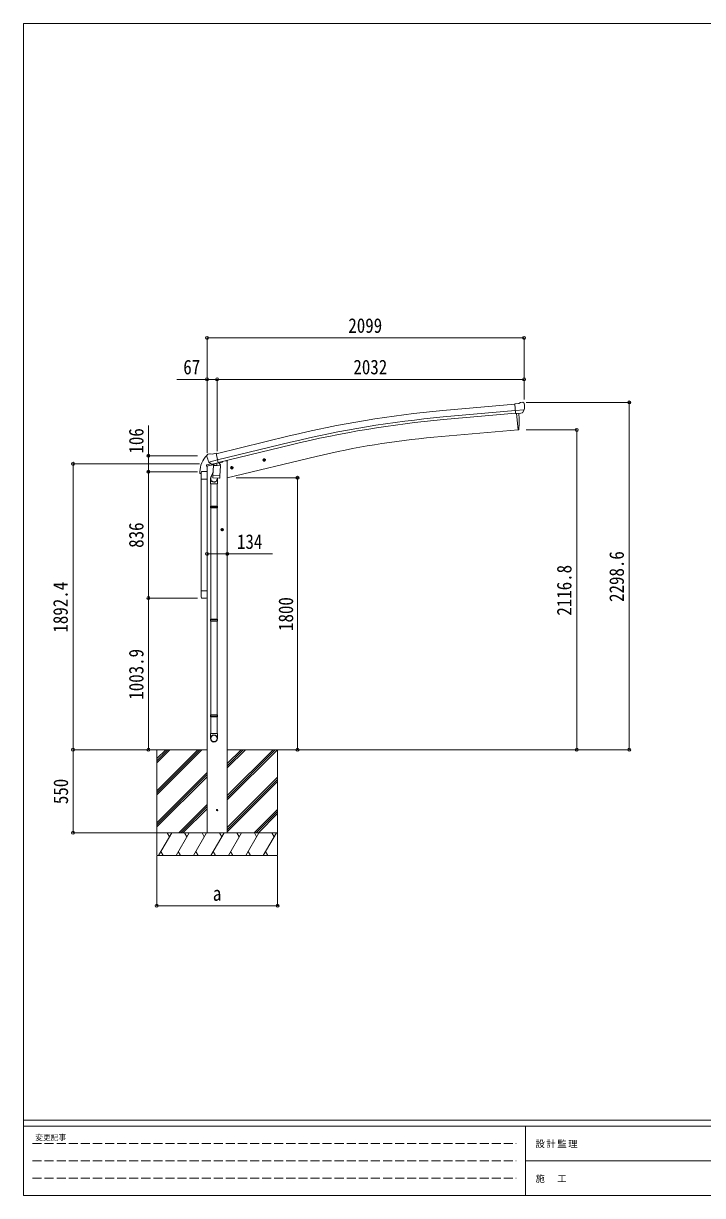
# Model space of a CAD drawing. Units: millimetres at full size. Extents: x -5590 to 5652, y -3902 to 3858.
# Drawn here: x -5590 to -1095, y -3902 to 3858 of the extents above; entities that cross this region are included whole.
import ezdxf
from ezdxf.enums import TextEntityAlignment as Align

# ---------------------------------------------------------------- set-up
doc = ezdxf.new("R2010")
doc.units = ezdxf.units.MM
doc.header["$LTSCALE"] = 20
doc.header["$PDMODE"] = 32
doc.header["$PDSIZE"] = 20
doc.linetypes.add('DASHED3', pattern=[4, 3, -1])
for name, color, linetype, lineweight in [('0-0_0', 7, 'Continuous', 9), ('0-1_本体', 4, 'Continuous', 9), ('0-2_部品', 7, 'Continuous', 9), ('0-A_寸法', 6, 'Continuous', 9), ('1-1_GLASS', 4, 'Continuous', 9), ('F-0_240', 7, 'Continuous', 9)]:
    doc.layers.add(name, color=color, linetype=linetype, lineweight=lineweight)
doc.styles.add('ＭＳ ゴシック', font='')
doc.styles.get('ＭＳ ゴシック').set_extended_font_data('MS Gothic')

msp = doc.modelspace()

# ---------------------------------------------------------------- linework, layer by layer
at = {"layer": '0-0_0'}
for p, q in [((-4375.24, -949.78), (-4725.52, -949.78)), ((-4708.24, -949.78), (-4708.24, -1649.78)), ((-4708.24, -1221.28), (-4436.74, -949.78)), ((-4708.24, -1235.43), (-4422.59, -949.78)), ((-4708.24, -1249.57), (-4408.45, -949.78)), ((-4708.24, -1009.15), (-4648.87, -949.78)), ((-4708.24, -1023.3), (-4634.73, -949.78)), ((-4708.24, -1037.44), (-4620.58, -949.78)), ((-4241.24, -949.78), (-2231.89, -949.78)), ((-4241.24, -1282.05), (-3908.97, -949.78)), ((-4241.24, -1253.76), (-3937.26, -949.78)), ((-4241.24, -1267.9), (-3923.12, -949.78)), ((-4241.24, -1069.92), (-4121.11, -949.78)), ((-4241.24, -1055.77), (-4135.25, -949.78)), ((-4241.24, -1041.63), (-4149.39, -949.78)), ((-3908.24, -949.78), (-3908.24, -1649.78)), ((-4708.24, -1433.42), (-4375.24, -1100.42)), ((-4708.24, -1447.56), (-4375.24, -1114.56)), ((-4708.24, -1461.7), (-4375.24, -1128.7)), ((-4241.24, -1465.89), (-3908.24, -1132.9)), ((-4241.24, -1480.03), (-3908.24, -1147.04)), ((-4241.24, -1494.18), (-3908.24, -1161.18)), ((-4562.47, -1499.78), (-4375.24, -1312.55)), ((-4548.33, -1499.78), (-4375.24, -1326.69)), ((-4534.19, -1499.78), (-4375.24, -1340.83)), ((-4063, -1499.78), (-3908.24, -1345.03)), ((-4048.85, -1499.78), (-3908.24, -1359.17)), ((-4034.71, -1499.78), (-3908.24, -1373.31)), ((-3908.24, -1499.78), (-4708.24, -1499.78)), ((-4695.53, -1649.78), (-4608.93, -1499.78)), ((-4623.93, -1525.77), (-4638.94, -1499.78)), ((-4580.06, -1649.78), (-4493.46, -1499.78)), ((-4508.46, -1525.77), (-4523.47, -1499.78)), ((-4464.59, -1649.78), (-4377.99, -1499.78)), ((-4392.99, -1525.77), (-4407.99, -1499.78)), ((-4349.12, -1649.78), (-4262.52, -1499.78)), ((-4277.52, -1525.77), (-4292.52, -1499.78)), ((-4233.65, -1649.78), (-4147.05, -1499.78)), ((-4162.05, -1525.77), (-4177.05, -1499.78)), ((-4118.18, -1649.78), (-4031.58, -1499.78)), ((-4061.58, -1499.78), (-4046.58, -1525.77)), ((-4002.71, -1649.78), (-3916.11, -1499.78)), ((-3946.11, -1499.78), (-3931.11, -1525.77)), ((-4680.54, -1623.8), (-4665.54, -1649.78)), ((-4565.07, -1623.8), (-4550.07, -1649.78)), ((-4449.6, -1623.8), (-4434.6, -1649.78)), ((-4334.13, -1623.8), (-4319.13, -1649.78)), ((-4218.66, -1623.8), (-4203.66, -1649.78)), ((-4103.19, -1623.81), (-4088.19, -1649.78)), ((-3987.72, -1623.81), (-3972.72, -1649.78)), ((-4708.24, -1649.78), (-3908.24, -1649.78))]:
    msp.add_line(p, q, dxfattribs=at)
at = {"layer": '0-1_本体'}
for p, q in [((-2338.4, 1338.57), (-2815.34, 1295.52)), ((-2334.7, 1295.73), (-2811.48, 1252.74)), ((-2333.17, 1278.76), (-2809.95, 1235.76)), ((-2325.87, 1276.14), (-2316.32, 1167.01)), ((-2316.32, 1167.01), (-2874.19, 1118.2)), ((-4315.2, 1009.81), (-3832.27, 1127.12)), ((-4305.17, 968.05), (-3822.13, 1085.38)), ((-4301.19, 951.48), (-3818.11, 1068.81)), ((-4241.24, 963.22), (-4252.86, 963.22)), ((-4241.24, 850.1), (-3652.46, 991.45)), ((-4241.24, 963.22), (-4241.24, -1499.78)), ((-4375.24, 927.11), (-4375.24, -1499.78))]:
    msp.add_line(p, q, dxfattribs=at)
msp.add_lwpolyline([(-2325.87, 1276.14), (-2316.32, 1167.01), (-2313.77, 1167.32)], dxfattribs=at)
for centre, radius, start, end in [((-2190.74, -5630.93), 6954.55, 95.15276, 103.65276), ((-2190.74, -5630.93), 6911.6, 95.15276, 103.65276), ((-3009.23, 1221.82), 700, 355.76043, 4.54658), ((-2190.74, -5630.93), 6894.55, 95.15276, 103.65276), ((-2314.14, 1170.3), 3, 277, 355.76043), ((-2410.51, -4181.61), 5320.05, 95, 103.5)]:
    msp.add_arc(centre, radius, start, end, dxfattribs=at)
at = {"layer": '0-2_部品'}
for p, q in [((-2311.98, 1342.51), (-2338.54, 1340.19)), ((-2332.89, 1275.53), (-2338.54, 1340.19)), ((-2311.98, 1342.51), (-2300.26, 1349.28)), ((-2285.35, 1350.87), (-2299.02, 1349.67)), ((-2276.22, 1345.11), (-2281.7, 1349.71)), ((-2275.16, 1343.07), (-2275.04, 1341.73)), ((-2275.68, 1300.22), (-2334.6, 1295.07)), ((-2322.92, 1276.4), (-2332.89, 1275.53)), ((-2289.32, 1279.34), (-2297.02, 1278.67)), ((-2286.93, 1280.74), (-2276, 1299.68)), ((-4369.35, 1005.65), (-4356.17, 1008.82)), ((-4341.61, 1006.14), (-4354.87, 1008.84)), ((-4341.61, 1006.14), (-4315.68, 1012.37)), ((-4377.79, 926.49), (-4335.09, 936.75)), ((-4377.79, 933.38), (-4377.79, 926.49)), ((-4376.67, 994.83), (-4376.39, 993.68)), ((-4372.45, 1003.4), (-4376.31, 997.11)), ((-4349.29, 942.59), (-4375.49, 936.3)), ((-4362.61, 954.52), (-4305.11, 968.33)), ((-4345.76, 939.61), (-4362.14, 954.1)), ((-4343.05, 939.04), (-4335.53, 940.85)), ((-4342.22, 939.15), (-4340.69, 939.52)), ((-4340.69, 939.52), (-4303.98, 948.33)), ((-4338.85, 939.29), (-4338.9, 938.55)), ((-4338.14, 937.51), (-4312.33, 931.07)), ((-4331.23, 932.16), (-4335.9, 865.32)), ((-4285.54, 928.97), (-4331.23, 932.16)), ((-4329.45, 935.34), (-4329.68, 932.05)), ((-4309.93, 946.5), (-4310.96, 931.9)), ((-4303.98, 948.33), (-4302.45, 948.7)), ((-4300.9, 950.8), (-4299.96, 950.73)), ((-4299.96, 950.73), (-4286.64, 935.42)), ((-4295.96, 946.14), (-4277.07, 950.68)), ((-4286.64, 935.42), (-4287.08, 929.07)), ((-4273.24, 958.85), (-4273.24, 955.54)), ((-4006.21, 965.66), (-3986.76, 970.32)), ((-4001.65, 973.43), (-4003.78, 966.24)), ((-3994.35, 975.19), (-4001.65, 973.43)), ((-3994.15, 958.27), (-3998.82, 977.71)), ((-3989.19, 969.74), (-3994.35, 975.19)), ((-3991.32, 962.55), (-3989.19, 969.74)), ((-4334.17, 890.09), (-4348.86, 851.54)), ((-4336.76, 852.86), (-4335.89, 865.32)), ((-4290.21, 862.13), (-4335.9, 865.32)), ((-4290.23, 862.13), (-4291.11, 849.43)), ((-4290.21, 862.13), (-4285.54, 928.97)), ((-4220.13, 914.3), (-4200.68, 918.97)), ((-4215.57, 922.08), (-4217.7, 914.88)), ((-4208.27, 923.83), (-4215.57, 922.08)), ((-4208.07, 906.91), (-4212.74, 926.36)), ((-4203.11, 918.38), (-4208.27, 923.83)), ((-4205.24, 911.19), (-4203.11, 918.38)), ((-4352.23, 809.46), (-4352.23, 843.81)), ((-4306.23, 809.46), (-4352.23, 809.46)), ((-4350.23, 809.46), (-4350.23, 662.76)), ((-4336.36, 851.5), (-4336.37, 851.5)), ((-4334.92, 850.72), (-4293.22, 847.8)), ((-4304.83, 848.62), (-4309.38, 837.29)), ((-4308.23, 809.46), (-4308.23, 662.76)), ((-4306.23, 844.11), (-4306.23, 809.46)), ((-4352.23, 660.76), (-4351.23, 662.76)), ((-4306.23, 660.76), (-4352.23, 660.76)), ((-4306.23, 652.76), (-4352.23, 652.76)), ((-4307.23, 662.76), (-4351.23, 662.76)), ((-4307.23, 650.76), (-4351.23, 650.76)), ((-4350.23, 650.76), (-4350.23, -86.43)), ((-4308.23, 650.76), (-4308.23, -86.43)), ((-4306.23, 660.76), (-4307.23, 662.76)), ((-4306.23, 652.76), (-4307.23, 650.76)), ((-4306.23, 660.76), (-4306.23, 652.76)), ((-4264.74, 506.72), (-4284.74, 506.72)), ((-4274.74, 514.22), (-4281.24, 510.47)), ((-4281.24, 510.47), (-4281.24, 502.96)), ((-4281.24, 502.96), (-4274.74, 499.21)), ((-4274.74, 496.72), (-4274.74, 516.72)), ((-4268.24, 510.47), (-4274.74, 514.22)), ((-4352.23, -88.43), (-4351.23, -86.43)), ((-4306.23, -88.43), (-4352.23, -88.43)), ((-4306.23, -96.43), (-4352.23, -96.43)), ((-4307.23, -86.43), (-4351.23, -86.43)), ((-4307.23, -98.43), (-4351.23, -98.43)), ((-4350.23, -98.43), (-4350.23, -841.62)), ((-4308.23, -98.43), (-4308.23, -841.62)), ((-4306.23, -88.43), (-4307.23, -86.43)), ((-4306.23, -96.43), (-4307.23, -98.43)), ((-4306.23, -88.43), (-4306.23, -96.43)), ((-4352.23, -721.62), (-4351.23, -719.62)), ((-4306.23, -721.62), (-4352.23, -721.62)), ((-4306.23, -729.62), (-4352.23, -729.62)), ((-4307.23, -719.62), (-4351.23, -719.62)), ((-4307.23, -731.62), (-4351.23, -731.62)), ((-4350.23, -731.62), (-4350.23, -841.62)), ((-4308.23, -731.62), (-4308.23, -841.62)), ((-4306.23, -721.62), (-4307.23, -719.62)), ((-4306.23, -729.62), (-4307.23, -731.62)), ((-4306.23, -721.62), (-4306.23, -729.62)), ((-4352.23, -875.76), (-4352.23, -841.62)), ((-4306.23, -841.62), (-4352.23, -841.62)), ((-4306.23, -875.76), (-4306.23, -841.62))]:
    msp.add_line(p, q, dxfattribs=at)
for points in [[(-2322.92, 1276.4), (-2322.65, 1276.33), (-2297.28, 1278.55), (-2297.02, 1278.67)], [(-2275.61, 1300.86), (-2275.89, 1299.87), (-2276, 1299.68)], [(-4310.25, 946.92), (-4300.53, 949.25), (-4315.68, 1012.37)], [(-4362.88, 955.1), (-4362.3, 954.25), (-4362.14, 954.1)], [(-4310.25, 946.92), (-4310.49, 946.77), (-4335.25, 940.82), (-4335.53, 940.85)], [(-4003.78, 966.24), (-3998.62, 960.79), (-3991.32, 962.55)], [(-4217.7, 914.88), (-4212.54, 909.44), (-4205.24, 911.19)], [(-4352.23, 660.76), (-4352.23, 652.76), (-4351.23, 650.76)], [(-4274.74, 499.21), (-4268.24, 502.96), (-4268.24, 510.47)], [(-4352.23, -88.43), (-4352.23, -96.43), (-4351.23, -98.43)], [(-4352.23, -721.62), (-4352.23, -729.62), (-4351.23, -731.62)]]:
    msp.add_lwpolyline(points, dxfattribs=at)
for centre, radius in [((-3996.48, 967.99), 8.5), ((-3996.48, 967.99), 7.7), ((-3996.48, 967.99), 6.5), ((-4210.41, 916.63), 8.5), ((-4210.41, 916.63), 7.7), ((-4210.41, 916.63), 6.5), ((-4274.74, 506.72), 8.5), ((-4274.74, 506.72), 7.7), ((-4274.74, 506.72), 6.5)]:
    msp.add_circle(centre, radius, dxfattribs=at)
at = {"layer": '0-2_部品', "color": 4}
msp.add_circle((-4308.24, -1349.78), 4.5, dxfattribs=at)
at = {"layer": '0-2_部品'}
for centre, radius, start, end in [((-2298.76, 1346.68), 3, 95, 120), ((-2284.92, 1345.88), 5, 50.00648, 94.99352), ((-2476.67, 1324.09), 202.4, 353.4085, 5), ((-4355.47, 1005.9), 3, 78.5, 103.5), ((-4374.79, 933.38), 3, 103.5, 180), ((-4179.59, 1040.93), 202.4, 193.5, 205.09125), ((-4368.19, 1000.79), 5, 103.5, 148.5), ((-4342.33, 939.64), 0.5, 248.23754, 283.5), ((-4339.35, 939.32), 0.5, 356, 103.5), ((-4337.9, 938.48), 1, 176, 256), ((-4311.98, 932.04), 1.03, 250.03897, 351.96569), ((-4309.34, 946.42), 0.604, 100.59842, 172.20595), ((-4302.57, 949.18), 0.5, 283.5, 318.76246), ((-4278.24, 955.54), 5, 283.5, 0), ((-4322.23, 843.81), 30, 177.45142, 180), ((-4334.82, 852.69), 1.95, 175.04017, 217.47766), ((-4334.78, 852.71), 2, 217.40962, 266), ((-4293.08, 849.8), 2, 266, 349.46843)]:
    msp.add_arc(centre, radius, start, end, dxfattribs=at)
for centre, major_axis, ratio, start_param, end_param in [((-2270.83, 1347.12), (-15.35, 3.44), 0.101033, 5.9751426, 5.9753737), ((-2278.15, 1342.82), (2.71, -1.31), 0.997474, 0.5366567, 1.3225652), ((-2289.59, 1282.33), (1.62, -2.54), 0.997631, 5.8041905, 5.8929484), ((-2289.66, 1282.44), (-3.5, 2.17), 0.650902, 2.1145521, 2.1873627), ((-2289.53, 1282.25), (1.62, -2.54), 0.997631, 5.965759, 6.7621801), ((-4373.75, 995.54), (-1.57, -2.57), 0.99628, 4.712389, 5.4996506), ((-4343.77, 941.87), (-0.73, -2.92), 0.997631, 5.8041905, 6.6006116), ((-4343.72, 942.09), (2.63, 3.16), 0.650902, 4.0958226, 4.1686332), ((-4343.75, 941.97), (-0.73, -2.92), 0.997631, 0.3902369, 0.4789948), ((-4329.23, 844.11), (23, 0), 0.996195, 2.3585569, 6.3253237), ((-4329.23, 844.11), (21, 0), 0.996195, 2.7786684, 5.9512394), ((-4329.23, -874.02), (-23, 0), 0.996195, 3.1415927, 6.2831853), ((-4329.23, -875.76), (-23, 0), 0.996195, 3.1415927, 6.2831853), ((-4329.23, -875.76), (0, -23.43), 0.981806, 4.712389, 7.8539816)]:
    msp.add_ellipse(centre, major_axis=major_axis, ratio=ratio, start_param=start_param, end_param=end_param, dxfattribs=at)
msp.add_ellipse((-4329.23, -875.76), major_axis=(21, 0), ratio=0.996195, dxfattribs=at)
at = {"layer": '0-A_寸法'}
for p, q in [((-4375.24, 1776.67), (-4375.24, 1502.05)), ((-2276.24, 1776.67), (-4375.24, 1776.67)), ((-2276.24, 1776.67), (-2276.24, 1502.05)), ((-4375.24, 1502.05), (-4575.24, 1502.05)), ((-4375.24, 1502.05), (-4375.24, 1014.49)), ((-4375.24, 1502.05), (-4308.24, 1502.05)), ((-4308.24, 1502.05), (-4308.24, 1025.62)), ((-4308.24, 1502.05), (-2276.24, 1502.05)), ((-2276.24, 1502.05), (-2276.24, 1368.37)), ((-1580.64, 1348.77), (-2262.06, 1348.77)), ((-1580.64, -949.78), (-1580.64, 1348.77)), ((-4762.67, 996.1), (-4762.67, 1196.1)), ((-1927.75, 1167.01), (-2262.06, 1167.01)), ((-1927.75, -949.78), (-1927.75, 1167.01)), ((-5262.08, 942.62), (-4425.96, 942.62)), ((-5262.08, 942.62), (-5262.08, -949.78)), ((-4762.67, 996.1), (-4437.4, 996.1)), ((-4762.67, 996.1), (-4762.67, 890.1)), ((-4762.67, 890.1), (-4437.4, 890.1)), ((-4762.67, 890.1), (-4762.67, 54.1)), ((-3776.23, 850.2), (-4181.69, 850.2)), ((-3776.23, -949.78), (-3776.23, 850.2)), ((-4375.24, 346.27), (-4241.24, 346.27)), ((-4241.24, 346.27), (-3941.24, 346.27)), ((-4762.67, 54.1), (-4437.4, 54.1)), ((-4762.67, -949.78), (-4762.67, 54.1)), ((-5262.08, -949.78), (-4708.24, -949.78)), ((-5262.08, -1499.78), (-5262.08, -949.78)), ((-4762.67, -949.78), (-4437.4, -949.78)), ((-3776.23, -949.78), (-4213.89, -949.78)), ((-1927.75, -949.78), (-2262.06, -949.78)), ((-1580.64, -949.78), (-2231.89, -949.78)), ((-5262.08, -1499.78), (-4708.24, -1499.78)), ((-4708.24, -1983.1), (-4708.24, -1655.65)), ((-3908.24, -1983.1), (-3908.24, -1655.65)), ((-3908.24, -1983.1), (-4708.24, -1983.1))]:
    msp.add_line(p, q, dxfattribs=at)
for p in [(-4375.24, 1776.67), (-2276.24, 1776.67), (-4375.24, 1502.05), (-4308.24, 1502.05), (-2276.24, 1502.05), (-1580.64, 1348.77), (-1927.75, 1167.01), (-5262.08, 942.62), (-4762.67, 996.1), (-4762.67, 890.1), (-3776.23, 850.2), (-4375.24, 346.27), (-4241.24, 346.27), (-4762.67, 54.1), (-5262.08, -949.78), (-4762.67, -949.78), (-3776.23, -949.78), (-1927.75, -949.78), (-1580.64, -949.78), (-5262.08, -1499.78), (-4708.24, -1983.1), (-3908.24, -1983.1)]:
    msp.add_point(p, dxfattribs=at)
at = {"layer": '1-1_GLASS'}
for p, q in [((-4421.74, 890.19), (-4421.74, 878.44)), ((-4421.24, 877.94), (-4414.98, 877.94)), ((-4414.48, 885.2), (-4414.48, 878.44)), ((-4414.24, 841.7), (-4414.24, 885.4)), ((-4408.74, 890.9), (-4379.74, 890.9)), ((-4408.48, 891.2), (-4375.24, 891.2)), ((-4374.24, 885.4), (-4374.24, 841.7)), ((-4374.24, 841.7), (-4414.24, 841.7)), ((-4413.24, 841.7), (-4413.24, 102.7)), ((-4413.24, 841.7), (-4413.24, 102.7)), ((-4375.24, 841.7), (-4375.24, 102.7)), ((-4375.24, 102.7), (-4375.24, 841.7)), ((-4414.24, 102.7), (-4414.24, 59)), ((-4374.24, 102.7), (-4414.24, 102.7)), ((-4374.24, 59), (-4374.24, 102.7)), ((-4408.74, 53.5), (-4379.74, 53.5))]:
    msp.add_line(p, q, dxfattribs=at)
for centre, radius, start, end in [((-4269.48, 890.19), 152.26, 135.14293, 180), ((-4373, 992.22), 6.95, 109.83581, 129.45641), ((-4421.24, 878.44), 0.5, 180, 270), ((-4414.98, 878.44), 0.5, 270, 0), ((-4408.48, 885.2), 6, 90, 180), ((-4408.74, 885.4), 5.5, 90, 180), ((-4379.74, 885.4), 5.5, 0, 90), ((-4408.74, 59), 5.5, 180, 270), ((-4379.74, 59), 5.5, 270, 0)]:
    msp.add_arc(centre, radius, start, end, dxfattribs=at)
at = {"layer": 'F-0_240', "color": 5}
for p, q in [((-5590.3, 3858.23), (-5590.3, -3901.77)), ((-5590.3, 3858.23), (5369.7, 3858.23)), ((-5590.3, -3401.77), (5369.7, -3401.77)), ((-5590.3, -3441.77), (3591.86, -3441.77)), ((-2268.14, -3441.77), (-2268.14, -3901.77)), ((-2268.14, -3671.77), (1831.86, -3671.77)), ((-5590.3, -3901.77), (5369.7, -3901.77))]:
    msp.add_line(p, q, dxfattribs=at)
at = {"layer": 'F-0_240', "color": 4, "linetype": 'DASHED3'}
for p, q in [((-5530.3, -3556.77), (-2328.14, -3556.77)), ((-5530.3, -3671.77), (-2328.14, -3671.77)), ((-5530.3, -3786.77), (-2328.14, -3786.77))]:
    msp.add_line(p, q, dxfattribs=at)

# ---------------------------------------------------------------- texts
at = {"layer": '0-A_寸法', "color": 7, "style": 'ＭＳ ゴシック', "width": 0.85}
for s, p in [('2099', (-3439.74, 1780.67)), ('67', (-4532.24, 1506.05)), ('2032', (-3406.24, 1506.05)), ('134', (-4176.74, 350.27)), ('a', (-4336.74, -1979.1))]:
    msp.add_text(s, height=96.77, dxfattribs=at).set_placement(p, align=Align.BOTTOM_LEFT)
for s, p in [('106', (-4766.67, 1010.6)), ('836', (-4766.67, 386.6)), ('2298.6', (-1586.64, 28.49)), ('2116.8', (-1933.75, -62.39)), ('1892.4', (-5268.08, -174.58)), ('1800', (-3776.23, -163.79)), ('1003.9', (-4766.67, -618.84)), ('550', (-5266.08, -1310.28))]:
    msp.add_text(s, height=96.77, rotation=90, dxfattribs=at).set_placement(p, align=Align.BOTTOM_LEFT)
at = {"layer": 'F-0_240', "style": 'ＭＳ ゴシック'}
msp.add_text('変更記事', height=36.66, dxfattribs=at).set_placement((-5512.15, -3546.77), align=Align.BOTTOM_LEFT)
at = {"layer": 'F-0_240', "char_height": 43.99, "attachment_point": 7, "style": 'ＭＳ ゴシック'}
for s, insert in [('\\T1.17;設計監理', (-2200.59, -3586.77)), ('\\T1.17;施\u3000工', (-2200.59, -3816.77))]:
    msp.add_mtext(s, dxfattribs=dict(at, insert=insert))

doc.saveas('drawing.dxf')
